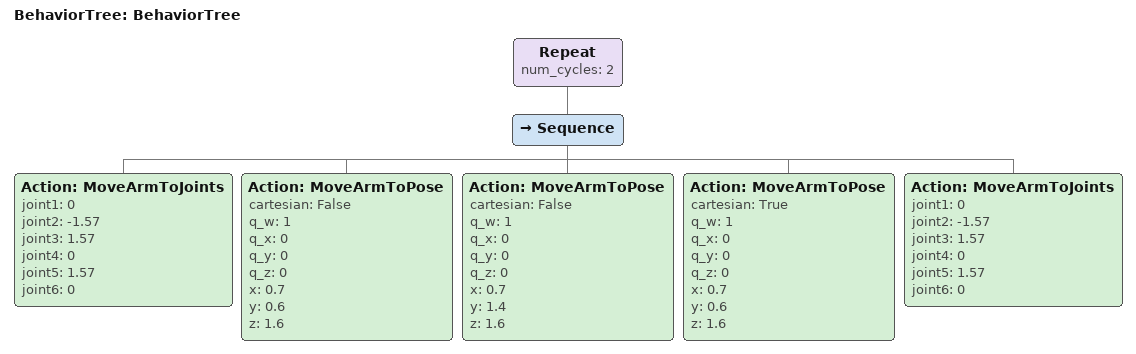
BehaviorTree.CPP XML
<?xml version="1.0"?>
<root main_tree_to_execute="BehaviorTree">
    <BehaviorTree ID="BehaviorTree">
        <Repeat num_cycles="2">
            <Sequence>
                <Action ID="MoveArmToJoints" joint1="0" joint2="-1.57" joint3="1.57" joint4="0" joint5="1.57" joint6="0"/>
                <Action ID="MoveArmToPose" cartesian="False" q_w="1" q_x="0" q_y="0" q_z="0" x="0.7" y="0.6" z="1.6"/>
                <Action ID="MoveArmToPose" cartesian="False" q_w="1" q_x="0" q_y="0" q_z="0" x="0.7" y="1.4" z="1.6"/>
                <Action ID="MoveArmToPose" cartesian="True" q_w="1" q_x="0" q_y="0" q_z="0" x="0.7" y="0.6" z="1.6"/>
                <Action ID="MoveArmToJoints" joint1="0" joint2="-1.57" joint3="1.57" joint4="0" joint5="1.57" joint6="0"/>
            </Sequence>
        </Repeat>
    </BehaviorTree>
</root>
